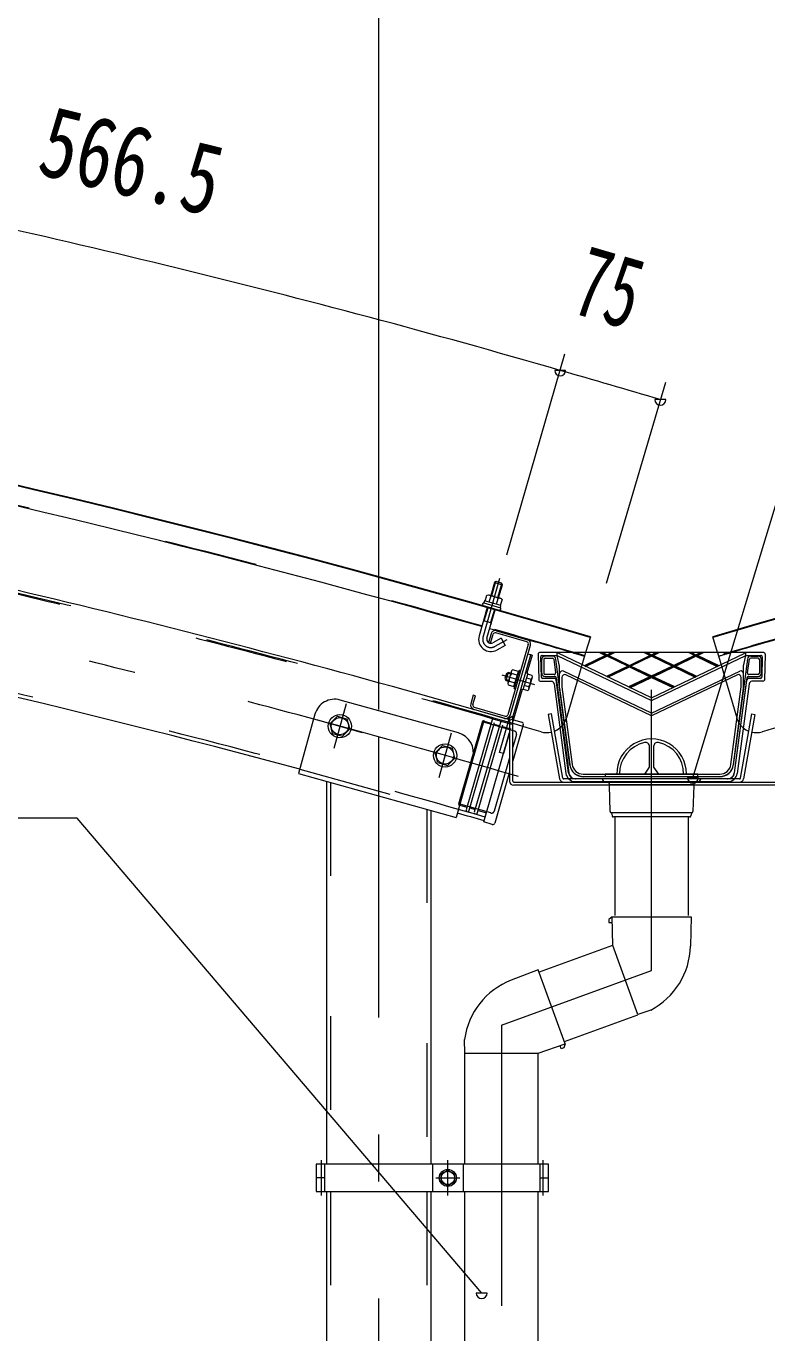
# Model space of a CAD drawing. Units: millimetres, scale not verified. Extents: x -37128 to 37128, y -29862 to 29862.
# Drawn here: x 25349 to 27249, y 20867 to 24217 of the extents above; entities that cross this region are included whole.
import ezdxf
from ezdxf.enums import TextEntityAlignment as Align

# ---------------------------------------------------------------- set-up
doc = ezdxf.new("R2010")
doc.units = ezdxf.units.MM
doc.header["$LTSCALE"] = 60
doc.linetypes.add('USER2', pattern=[10, 4, -6])
doc.linetypes.add('USER3', pattern=[24, 12, -5, 2, -5])
for name, color, linetype, lineweight in [('0-6_2-0BOLD', 7, 'Continuous', 18), ('0-7_2-1HIDDEN', 3, 'USER2', 18), ('0-8_2-2CENTER', 3, 'USER3', 18), ('0-9_2-4THIN', 4, 'Continuous', 18), ('0-A_2-5DIM', 3, 'Continuous', 18)]:
    doc.layers.add(name, color=color, linetype=linetype, lineweight=lineweight)
doc.styles.add('ＭＳ ゴシック', font='')
doc.styles.get('ＭＳ ゴシック').set_extended_font_data('MS Gothic')

msp = doc.modelspace()

# ---------------------------------------------------------------- linework, layer by layer
at = {"layer": '0-6_2-0BOLD'}
for p, q in [((26550.18, 22790.94), (26570.35, 22785.11)), ((26540.35, 22755.57), (26535.96, 22740.4)), ((26531.59, 22726.73), (26510.51, 22653.87)), ((26530.68, 22648.03), (26551.77, 22720.89)), ((26555.38, 22734.79), (26559.76, 22749.95)), ((26521.87, 22693.11), (26542.04, 22687.27)), ((26540.04, 22635.02), (26546.65, 22657.88)), ((26632.93, 22638.74), (26553.59, 22661.71)), ((26555.14, 22667.09), (26634.49, 22644.12)), ((26795.96, 22651.66), (26783.91, 22610.84)), ((27121.99, 22610.84), (27109.94, 22651.66)), ((26567.29, 22647.74), (26545.84, 22635.92)), ((26562.55, 22355.23), (26642.13, 22630.25)), ((26636.75, 22631.81), (26584.6, 22451.6)), ((26597, 22445.33), (26643.25, 22605.15)), ((26646.28, 22604.28), (26632.9, 22558.05)), ((26646.27, 22604.27), (26635.51, 22607.39)), ((26661.72, 22607.24), (26663.67, 22540.74)), ((27240.68, 22610.84), (26665.21, 22610.84)), ((26670.47, 22547.74), (26668.92, 22600.24)), ((26671.2, 22558.34), (26671.2, 22593.34)), ((26676.45, 22593.34), (26676.45, 22558.34)), ((26698.54, 22602.09), (26679.95, 22602.09)), ((26679.95, 22596.84), (26698.54, 22596.84)), ((26702.01, 22593.8), (26706.68, 22558.8)), ((26743.49, 22322.71), (26707.21, 22594.5)), ((27198.68, 22594.5), (27162.4, 22322.71)), ((27199.21, 22558.8), (27203.88, 22593.8)), ((27207.35, 22602.09), (27225.95, 22602.09)), ((27225.95, 22596.84), (27207.35, 22596.84)), ((27229.45, 22593.34), (27229.45, 22558.34)), ((27234.7, 22558.34), (27234.7, 22593.34)), ((27236.97, 22600.24), (27235.42, 22547.74)), ((27244.18, 22607.24), (27242.22, 22540.74)), ((26591.79, 22558.1), (26585.02, 22560.06)), ((26608.49, 22552.86), (26593.33, 22557.24)), ((26614.17, 22566.2), (26609.57, 22556.6)), ((26635.25, 22557.37), (26629.87, 22558.92)), ((26703.21, 22554.84), (26679.95, 22554.84)), ((26716.93, 22519.84), (26716.93, 22575.84)), ((26952.94, 22455.38), (26726.94, 22563.2)), ((26952.94, 22455.38), (27178.95, 22563.2)), ((27225.95, 22554.84), (27202.68, 22554.84)), ((26587.71, 22537.83), (26602.87, 22533.44)), ((26600.55, 22519.13), (26604.03, 22518.72)), ((26638.16, 22523.23), (26626.36, 22526.65)), ((26631.98, 22546.06), (26643.78, 22542.65)), ((26667.17, 22537.34), (26695.76, 22537.34)), ((26704.95, 22544.34), (26673.97, 22544.34)), ((26679.95, 22549.59), (26704.84, 22549.59)), ((26702.7, 22531.26), (26733.29, 22301.36)), ((26708.31, 22546.55), (26740.92, 22302.28)), ((26740.23, 22302.28), (26708.42, 22541.3)), ((26716.93, 22519.84), (26743.02, 22323.77)), ((27197.58, 22546.55), (27164.97, 22302.28)), ((27165.67, 22302.28), (27197.47, 22541.3)), ((27203.2, 22531.26), (27172.61, 22301.36)), ((27231.93, 22544.34), (27200.94, 22544.34)), ((27201.05, 22549.59), (27225.95, 22549.59)), ((27238.73, 22537.34), (27210.13, 22537.34)), ((26457.55, 22405.01), (26154.08, 22489.44)), ((26620.73, 22516.02), (26597, 22433.99)), ((26089.41, 22452.86), (26047.42, 22301.13)), ((26576.11, 22442.4), (26496.77, 22465.36)), ((26498.33, 22470.74), (26577.67, 22447.78)), ((26128.26, 22429.32), (26146.99, 22447.74)), ((26134.86, 22403.89), (26128.26, 22429.32)), ((26146.99, 22447.74), (26172.31, 22440.73)), ((26588.95, 22446.47), (26588.95, 22281.49)), ((26597, 22281.49), (26597, 22445.33)), ((26623.88, 22426.2), (26597, 22333.45)), ((26598.45, 22439.03), (26620.3, 22432.7)), ((26398.02, 22354.27), (26416.75, 22372.69)), ((26404.61, 22328.84), (26398.02, 22354.27)), ((26416.75, 22372.69), (26442.06, 22365.69)), ((26494.08, 22340.43), (26452.06, 22188.56)), ((26047.42, 22301.13), (26452.06, 22188.56)), ((26588.95, 22305.66), (26550.81, 22174.07)), ((27178.39, 22287.09), (26727.51, 22287.09)), ((26777.71, 22293.39), (27128.18, 22293.39)), ((27127.71, 22292.34), (26778.18, 22292.34)), ((26119.43, 22281.1), (26119.43, 21299.07)), ((26599.44, 22279.04), (27306.45, 22279.04)), ((27306.45, 22270.99), (26599.44, 22270.99)), ((26757.57, 22280.09), (27148.32, 22280.09)), ((26846.98, 22203.37), (26844.98, 22269.98)), ((27060.93, 22269.98), (27058.93, 22203.37)), ((26386.48, 22206.81), (26386.48, 21299.07)), ((27055.43, 22199.98), (26850.47, 22199.98)), ((26850.58, 22199.98), (26851.84, 22192.4)), ((27050.61, 22189.48), (26855.29, 22189.48)), ((26858.45, 22189.48), (26858.45, 21937.19)), ((27047.45, 21937.19), (27047.45, 22189.48)), ((27055.32, 22199.98), (27054.06, 22192.4)), ((26853.15, 21860.11), (26664.76, 21791.54)), ((26729.4, 21613.94), (26917.79, 21682.51)), ((26950.81, 21694.52), (26917.67, 21682.84)), ((26473.8, 21583.93), (26473.45, 21619.06)), ((26473.45, 21583.93), (26473.45, 21299.07)), ((26662.45, 21299.07), (26662.45, 21583.93)), ((26113.83, 21299.07), (26113.83, 21229.07)), ((26391.5, 21229.07), (26391.5, 21299.07)), ((26413.04, 21274.26), (26430.26, 21284.2)), ((26430.54, 21284.2), (26447.76, 21274.26)), ((26469.53, 21299.07), (26469.53, 21229.07)), ((26667.18, 21229.07), (26667.18, 21299.07)), ((26113.83, 21264.07), (26092.48, 21264.07)), ((26412.9, 21254.14), (26412.9, 21274.01)), ((26430.26, 21243.95), (26413.04, 21253.89)), ((26447.76, 21253.89), (26430.54, 21243.95)), ((26447.9, 21274.01), (26447.9, 21254.14)), ((26667.18, 21264.07), (26688.53, 21264.07)), ((26119.43, 21229.07), (26119.43, 17265.72)), ((26386.48, 21229.07), (26386.48, 16647.92)), ((26473.45, 21229.07), (26473.45, 16647.92)), ((26662.45, 16647.92), (26662.45, 21229.07))]:
    msp.add_line(p, q, dxfattribs=at)
for points in [[(26560.62, 22751.49), (26570.35, 22785.11), (26567.96, 22789.45), (26554.51, 22793.34), (26550.18, 22790.94), (26540.45, 22757.33)], [(26526.34, 22743.19), (26530.72, 22758.35), (26534.06, 22759.17), (26567.01, 22749.64), (26569.39, 22747.16), (26565, 22732)], [(26541.27, 22659.44), (26534.66, 22636.58), (26540.04, 22635.02)], [(26567.29, 22647.74), (26577.43, 22629.35), (26555.97, 22617.52)], [(26672.42, 22603.84), (26710.84, 22603.84), (26952.94, 22488.34), (27195.06, 22603.84), (27233.47, 22603.84)], [(26716.93, 22575.84), (26710.84, 22603.84), (26710.84, 22610.84)], [(27162.88, 22323.77), (27188.97, 22519.84), (27188.97, 22575.84), (27195.06, 22603.84), (27195.06, 22610.84)], [(26580.69, 22557.67), (26576.79, 22544.22), (26579.18, 22539.89)], [(26580.69, 22557.67), (26585.02, 22560.06), (26579.18, 22539.89), (26585.95, 22537.93)], [(26601.79, 22529.7), (26600.55, 22519.13), (26614.17, 22566.2), (26617.33, 22564.68)], [(26635.25, 22557.37), (26623.09, 22515.34), (26617.71, 22516.9)], [(26623.58, 22517.02), (26635.37, 22513.61), (26637.85, 22515.99), (26647.39, 22548.94), (26646.56, 22552.27), (26634.77, 22555.68)], [(26494.5, 22477.68), (26501.12, 22500.54), (26495.74, 22502.1), (26489.12, 22479.23)], [(26725.09, 22289.11), (26696.01, 22454.04), (26688.08, 22452.64), (26717.16, 22287.72)], [(27180.81, 22289.11), (27209.88, 22454.04), (27217.81, 22452.64), (27188.73, 22287.72)], [(26134.86, 22403.89), (26160.18, 22396.88), (26178.9, 22415.3), (26172.31, 22440.73)], [(26544.3, 22170.49), (26522.45, 22176.82), (26588.95, 22406.25)], [(26588.97, 22406.24), (26573.31, 22352.12), (26562.55, 22355.23)], [(26404.61, 22328.84), (26429.93, 22321.83), (26448.66, 22340.26), (26442.06, 22365.69)], [(26935.44, 22299.34), (26947.7, 22316.84), (26947.7, 22370.22)], [(26958.2, 22370.22), (26958.2, 22316.84), (26970.44, 22299.34)], [(27071.95, 22292.34), (27071.95, 22299.34), (26833.95, 22299.34), (26833.95, 22292.34)], [(26841.48, 22280.09), (26844.97, 22273.09), (27060.93, 22273.09), (27064.42, 22280.09)], [(26917.67, 21682.84), (26853.27, 21859.78), (26851.8, 21933.28), (26843.4, 21926.28), (26843.4, 21919.28), (26852.08, 21919.28)], [(26851.8, 21933.28), (27054.1, 21933.28), (27052.6, 21858.44)], [(26473.8, 21583.93), (26662.1, 21583.93), (26731.67, 21607.69), (26662.48, 21797.78), (26592.67, 21770.79)], [(26731.67, 21607.69), (26727.97, 21597.4), (26721.39, 21595.01), (26718.42, 21603.16)]]:
    msp.add_lwpolyline(points, dxfattribs=at)
for points in [[(26566.68, 22731.52), (26524.66, 22743.68), (26523.1, 22738.3), (26565.13, 22726.14)], [(26584.11, 22531.54), (26584.93, 22528.2), (26600.08, 22523.82), (26611.28, 22562.48), (26596.12, 22566.87), (26593.64, 22564.49)], [(26688.53, 21299.07), (26092.48, 21299.07), (26092.48, 21229.07), (26688.53, 21229.07)]]:
    msp.add_lwpolyline(points, close=True, dxfattribs=at)
for centre, radius in [((26153.58, 22422.31), 29.75), ((26153.58, 22422.31), 22.05), ((26423.34, 22347.26), 29.75), ((26423.34, 22347.26), 22.05), ((26430.4, 21264.07), 21.88), ((26430.4, 21264.07), 17.15)]:
    msp.add_circle(centre, radius, dxfattribs=at)
for centre, radius, start, end in [((19252.95, -2904.43), 26644.27, 73.55577, 88.07326), ((19252.95, -2904.43), 26646.03, 73.55577, 88.07326), ((34652.96, -2904.43), 26646.03, 91.92674, 106.44423), ((34652.96, -2904.43), 26644.27, 91.92674, 106.44423), ((19252.95, -2904.43), 26593.53, 74.14726, 78.36084), ((19252.95, -2904.43), 26116.47, 74.91363, 82.85469), ((19252.95, -2904.43), 26383.53, 73.8607, 78.6474), ((26533.75, 22750.76), 8.17, 36.0182, 73.8607), ((26542.04, 22725.03), 30.57, 54.56461, 93.15678), ((26522.97, 22734.69), 3.5, 73.8607, 253.8607), ((26562.78, 22742.36), 8.17, 73.8607, 111.70319), ((26563.31, 22723.02), 3.5, 253.86072, 73.8607), ((26540.77, 22645.11), 31.5, 163.8607, 298.8607), ((19252.95, -2904.43), 26593.53, 73.62849, 74.10202), ((26552.03, 22656.33), 11.2, 73.8607, 163.8607), ((26552.03, 22656.33), 5.6, 73.8607, 163.8607), ((34652.94, -2904.43), 26593.53, 105.89798, 106.37151), ((26540.77, 22645.11), 10.5, 163.8607, 298.8607), ((26631.37, 22633.36), 5.6, 343.86072, 73.8607), ((26631.37, 22633.36), 11.2, 343.86072, 73.8607), ((26665.21, 22607.34), 3.5, 90, 181.68468), ((26672.42, 22600.34), 3.5, 90, 181.68468), ((26679.95, 22593.34), 8.75, 90, 180), ((26679.95, 22593.34), 3.5, 90, 180), ((26698.54, 22593.34), 8.75, 7.60295, 90), ((26698.54, 22593.34), 3.5, 7.60295, 90), ((27207.35, 22593.34), 8.75, 90, 172.39705), ((27207.35, 22593.34), 3.5, 90, 172.39705), ((27225.95, 22593.34), 8.75, 0, 90), ((27225.95, 22593.34), 3.5, 0, 90), ((27233.47, 22600.34), 3.5, 358.31532, 90), ((27240.68, 22607.34), 3.5, 358.31532, 90), ((26618.24, 22539.51), 30.57, 144.56461, 183.15678), ((26600.92, 22560.26), 8.17, 163.8607, 201.70319), ((26679.95, 22558.34), 8.75, 180, 270), ((26679.95, 22558.34), 3.5, 180, 270), ((26703.21, 22558.34), 3.5, 270, 7.60295), ((26723.93, 22556.88), 7, 64.49641, 180), ((27181.96, 22556.88), 7, 0, 115.50359), ((27202.68, 22558.34), 3.5, 172.39705, 270), ((27225.95, 22558.34), 3.5, 270, 0), ((27225.95, 22558.34), 8.75, 270, 0), ((26592.51, 22531.23), 8.17, 126.0182, 163.8607), ((26613.25, 22540.96), 30.57, 324.56462, 3.15678), ((26630.57, 22520.21), 8.17, 343.86072, 21.70319), ((26638.97, 22549.25), 8.17, 306.0182, 343.8607), ((26667.17, 22540.84), 3.5, 181.68468, 270), ((26673.97, 22547.84), 3.5, 181.68468, 270), ((26695.76, 22530.34), 7, 7.57932, 90), ((26704.84, 22546.09), 3.5, 7.60295, 90), ((26704.95, 22540.84), 3.5, 7.57932, 90), ((27200.94, 22540.84), 3.5, 90, 172.42068), ((27201.05, 22546.09), 3.5, 90, 172.39705), ((27210.13, 22530.34), 7, 90, 172.42068), ((27231.93, 22547.84), 3.5, 270, 358.31532), ((27238.73, 22540.84), 3.5, 270, 358.31532), ((26140, 22438.86), 52.5, 74.45292, 164.53361), ((26499.88, 22476.12), 11.2, 163.8607, 253.8607), ((26499.88, 22476.12), 5.6, 163.8607, 253.8607), ((26579.23, 22453.16), 11.2, 253.8607, 343.8607), ((26579.23, 22453.16), 5.6, 253.8607, 343.8607), ((26589.98, 22450.04), 11.2, 253.8607, 343.8607), ((26589.98, 22450.04), 5.6, 253.8607, 343.8607), ((26618.84, 22427.66), 5.25, 343.83641, 73.8364), ((19252.95, -2904.43), 26376.53, 73.66959, 73.77559), ((26684.16, 22458.35), 52.5, 292.01077, 309.80386), ((27221.74, 22458.35), 52.5, 230.19614, 247.98923), ((34652.94, -2904.43), 26376.53, 106.22441, 106.33041), ((26443.48, 22354.43), 52.5, 344.53361, 74.45292), ((26684.16, 22458.35), 52.5, 253.66959, 283.13922), ((26952.94, 22300.22), 89.25, 0, 180.56172), ((27221.74, 22458.35), 52.5, 256.86078, 286.33041), ((26952.94, 22300.22), 82.25, 102.68037, 180.60953), ((26937.2, 22370.22), 10.5, 0, 102.68037), ((26968.7, 22370.22), 10.5, 77.31961, 180), ((26952.94, 22300.22), 82.25, 359.39047, 77.31961), ((26777.71, 22328.39), 35, 187.57932, 270), ((26778.18, 22327.34), 35, 187.60295, 270), ((27127.71, 22327.34), 35, 270, 352.39705), ((27128.18, 22328.39), 35, 270, 352.42068), ((26727.51, 22289.54), 10.5, 190, 270), ((26727.51, 22289.54), 2.45, 190, 270), ((26757.57, 22304.59), 24.5, 187.57932, 270), ((26757.57, 22304.59), 17.5, 187.57932, 270), ((26758.27, 22304.59), 17.5, 187.60295, 270), ((26833.95, 22287.09), 7, 180, 270), ((26952.94, 22300.22), 89.25, 359.43826, 0), ((27071.95, 22287.09), 7, 270, 0), ((27147.63, 22304.59), 17.5, 270, 352.39705), ((27148.32, 22304.59), 17.5, 270, 352.42068), ((27148.32, 22304.59), 24.5, 270, 352.42068), ((27178.39, 22289.54), 2.45, 270, 350), ((27178.39, 22289.54), 10.5, 270, 350), ((26599.44, 22281.49), 10.5, 180, 270), ((26599.44, 22281.49), 2.45, 180, 270), ((19252.95, -2904.43), 26116.47, 73.8364, 73.9922), ((26850.47, 22203.48), 3.5, 181.71835, 270), ((26855.29, 22192.98), 3.5, 189.46231, 270), ((27050.61, 22192.98), 3.5, 270, 350.53767), ((27055.43, 22203.48), 3.5, 270, 358.28163), ((26545.76, 22175.53), 5.25, 253.8364, 343.8364), ((26863.64, 21862.22), 189, 297.46495, 358.85423), ((26660.85, 21594.51), 189, 111.14575, 172.53503), ((26430.4, 21264.07), 20.12, 89.59184, 90.40814), ((26430.4, 21264.07), 20.12, 149.59184, 150.40814), ((26430.4, 21264.07), 20.12, 209.59184, 210.40814), ((26430.4, 21264.07), 20.12, 269.59184, 270.40814), ((26430.4, 21264.07), 20.12, 29.59184, 30.40814), ((26430.4, 21264.07), 20.12, 329.59184, 330.40814)]:
    msp.add_arc(centre, radius, start, end, dxfattribs=at)
at = {"layer": '0-7_2-1HIDDEN'}
for p, q in [((26483.64, 22201.33), (26552.53, 22439)), ((26504.82, 22195.22), (26573.71, 22432.89)), ((26601.65, 22409.86), (26519.29, 22433.73)), ((26523.39, 22435.28), (26541.54, 22430.02)), ((26549.27, 22427.77), (26562.72, 22423.88)), ((26570.45, 22421.64), (26591.63, 22415.5)), ((26606.43, 22401.19), (26597, 22368.66)), ((26588.95, 22340.87), (26549.43, 22204.53)), ((26050.41, 22311.93), (26455.04, 22199.36)), ((26129.23, 22278.38), (26129.23, 21299.07)), ((26540.76, 22199.76), (26458.4, 22223.63)), ((26461.03, 22220.14), (26479.18, 22214.87)), ((26376.68, 22209.53), (26376.68, 21299.07)), ((26486.91, 22212.63), (26500.36, 22208.73)), ((26508.09, 22206.49), (26529.27, 22200.35)), ((26129.23, 21229.07), (26129.23, 17265.72)), ((26376.68, 21229.07), (26376.68, 16647.92))]:
    msp.add_line(p, q, dxfattribs=at)
msp.add_lwpolyline([(26519.64, 22434.91), (26458.06, 22222.45), (26460.45, 22218.11), (26523.97, 22437.29)], close=True, dxfattribs=at)
for points in [[(26547.77, 22440.37), (26543.93, 22438.25), (26476.8, 22206.63), (26478.98, 22202.67)], [(26568.99, 22434.26), (26565.11, 22432.11), (26497.98, 22200.5), (26500.13, 22196.58)]]:
    msp.add_lwpolyline(points, dxfattribs=at)
for centre, radius, start, end in [((19252.95, -2904.43), 26376.53, 73.77559, 88.07326), ((19252.95, -2904.43), 26373.72, 73.8364, 87.79263), ((19252.95, -2904.43), 26595.27, 74.14725, 78.36087), ((19252.95, -2904.43), 26126.28, 73.8364, 82.87905), ((19252.95, -2904.43), 26595.27, 73.55577, 74.10199), ((34652.94, -2904.43), 26595.27, 105.89801, 106.44423), ((19252.95, -2904.43), 26593.53, 73.55577, 73.62849), ((34652.94, -2904.43), 26593.53, 106.37151, 106.44423), ((26599.71, 22403.14), 7, 343.83641, 73.8364), ((26542.71, 22206.48), 7, 253.8364, 343.8364)]:
    msp.add_arc(centre, radius, start, end, dxfattribs=at)
at = {"layer": '0-8_2-2CENTER'}
for p, q in [((26520.6, 22650.95), (26564.16, 22801.47)), ((26581.56, 22643.62), (26550.91, 22626.72)), ((26952.95, 21795.87), (26952.95, 22623.97)), ((26783.91, 22610.84), (26734.51, 22443.48)), ((27121.99, 22610.84), (27171.39, 22443.48)), ((26568.66, 22553.87), (26652.7, 22529.54)), ((26169.45, 22479.66), (26137.72, 22364.97)), ((26096.24, 22438.18), (26210.93, 22406.44)), ((26252.95, 22395.03), (26252.95, 14856.84)), ((26439.21, 22404.61), (26407.47, 22289.92)), ((26567.95, 21655.74), (26952.95, 21795.87)), ((26567.95, 21655.74), (26567.95, 16300.51)), ((26105.95, 21218.58), (26105.95, 21309.58)), ((26430.4, 21218.58), (26430.4, 21309.58)), ((26675.05, 21218.58), (26675.05, 21309.58)), ((26399.78, 21264.07), (26461.03, 21264.07))]:
    msp.add_line(p, q, dxfattribs=at)
for centre, radius, start, end in [((19252.95, -2904.43), 26250, 73.71976, 87.96529), ((26540.77, 22645.11), 21, 163.8607, 298.8607), ((26684.16, 22458.35), 52.5, 309.80386, 343.55577), ((27221.74, 22458.35), 52.5, 196.44423, 230.19614)]:
    msp.add_arc(centre, radius, start, end, dxfattribs=at)
at = {"layer": '0-9_2-4THIN'}
for p, q in [((26552.53, 22792.24), (26542.27, 22756.8)), ((26558.8, 22752.01), (26569.06, 22787.46)), ((26523.69, 22692.58), (26533.41, 22726.2)), ((26523.69, 22692.58), (26520.95, 22689.96)), ((26952.94, 22494.93), (26713.4, 22609.21)), ((26782.24, 22576.37), (26854.51, 22610.84)), ((27009.85, 22522.08), (26823.78, 22610.84)), ((26968.31, 22610.84), (26839.14, 22549.22)), ((27082.11, 22610.84), (26896.04, 22522.08)), ((26937.59, 22610.84), (27066.75, 22549.22)), ((26952.94, 22494.93), (27192.5, 22609.21)), ((27062.69, 22603.51), (27047.32, 22610.84)), ((27123.65, 22576.37), (27051.39, 22610.84)), ((26582.67, 22558.77), (26591.26, 22556.28)), ((26586.48, 22539.75), (26577.89, 22542.23)), ((27010.6, 22523.66), (26957.01, 22549.22)), ((26777.76, 22299.34), (27128.14, 22299.34))]:
    msp.add_line(p, q, dxfattribs=at)
for points in [[(26549.95, 22721.42), (26540.22, 22687.8), (26541.13, 22684.12)], [(26819.72, 22610.84), (26835.08, 22603.51), (26781.49, 22577.95)], [(26838.39, 22550.8), (26891.98, 22576.37), (26839.14, 22601.57), (26783, 22574.79)], [(26827.85, 22610.84), (26839.14, 22605.45), (26850.44, 22610.84)], [(26858.57, 22610.84), (26843.21, 22603.51), (26896.04, 22578.31), (26948.89, 22603.51), (26933.52, 22610.84)], [(26941.66, 22610.84), (26952.94, 22605.45), (26964.24, 22610.84)], [(27062.69, 22603.51), (27009.85, 22578.31), (26957.01, 22603.51), (26972.38, 22610.84)], [(27067.51, 22550.8), (27013.92, 22576.37), (27066.75, 22601.57), (27121.62, 22575.4)], [(27055.46, 22610.84), (27066.75, 22605.45), (27078.04, 22610.84)], [(27124.41, 22577.95), (27070.82, 22603.51), (27086.18, 22610.84)], [(27173, 22553.77), (26952.94, 22448.79), (26732.89, 22553.77)], [(26841.18, 22548.26), (26896.04, 22574.43), (26948.89, 22549.22), (26895.29, 22523.66)], [(26957.01, 22549.22), (27009.85, 22574.43), (27064.72, 22548.26)], [(26722.88, 22547.45), (26722.88, 22522.89), (26749.31, 22324.26)], [(26896.8, 22520.5), (26952.94, 22547.29), (27007.82, 22521.11)], [(27156.58, 22324.26), (27183.02, 22522.89), (27183.02, 22547.45)]]:
    msp.add_lwpolyline(points, dxfattribs=at)
msp.add_lwpolyline([(26900.11, 22576.37), (26952.94, 22551.16), (27005.79, 22576.37), (26952.94, 22601.57)], close=True, dxfattribs=at)
for centre, radius, start, end in [((26729.88, 22547.45), 7, 64.49641, 180), ((27176.02, 22547.45), 7, 0, 115.50359), ((26777.76, 22328.04), 28.7, 187.57932, 270), ((27128.14, 22328.04), 28.7, 270, 352.42068)]:
    msp.add_arc(centre, radius, start, end, dxfattribs=at)
at = {"layer": '0-A_2-5DIM'}
for p, q in [((26252.95, 24878.22), (26252.95, 22465.03)), ((26581.54, 22861.55), (26730.69, 23376.98)), ((26732.45, 23334.68), (26704.45, 23334.68)), ((26988.35, 23303.53), (26836.13, 22787.77)), ((26989.39, 23259.59), (26961.39, 23259.59)), ((27073.12, 22290.22), (27045.12, 22290.22)), ((25479.38, 22186.75), (22679.38, 22186.75)), ((26517.18, 20968.61), (25479.38, 22186.75)), ((26531.18, 20968.61), (26503.18, 20968.61))]:
    msp.add_line(p, q, dxfattribs=at)
msp.add_lwpolyline([(27059.12, 22290.22), (28272.58, 26285.22), (30827.59, 26285.22)], dxfattribs=at)
for centre, radius, start, end in [((19949.66, -56.6), 24350.95, 73.86102, 78.64738), ((26718.45, 23334.68), 14, 180, 0), ((12733.26, -24994.87), 50312.34, 73.55623, 73.86107), ((26975.39, 23259.59), 14, 180, 0), ((27059.12, 22290.22), 14, 180, 0), ((26517.18, 20968.61), 14, 180, 0)]:
    msp.add_arc(centre, radius, start, end, dxfattribs=at)

# ---------------------------------------------------------------- texts
at = {"layer": '0-A_2-5DIM', "color": 7, "style": 'ＭＳ ゴシック'}
for s, rotation, width, p in [('566.5', 346.254, 0.75, (25358.87, 23786.8)), ('75', 343.708, 0.65, (26725.77, 23431.58))]:
    msp.add_text(s, height=182.3, rotation=rotation, dxfattribs=dict(at, width=width)).set_placement(p, align=Align.BOTTOM_LEFT)

doc.saveas('drawing.dxf')
